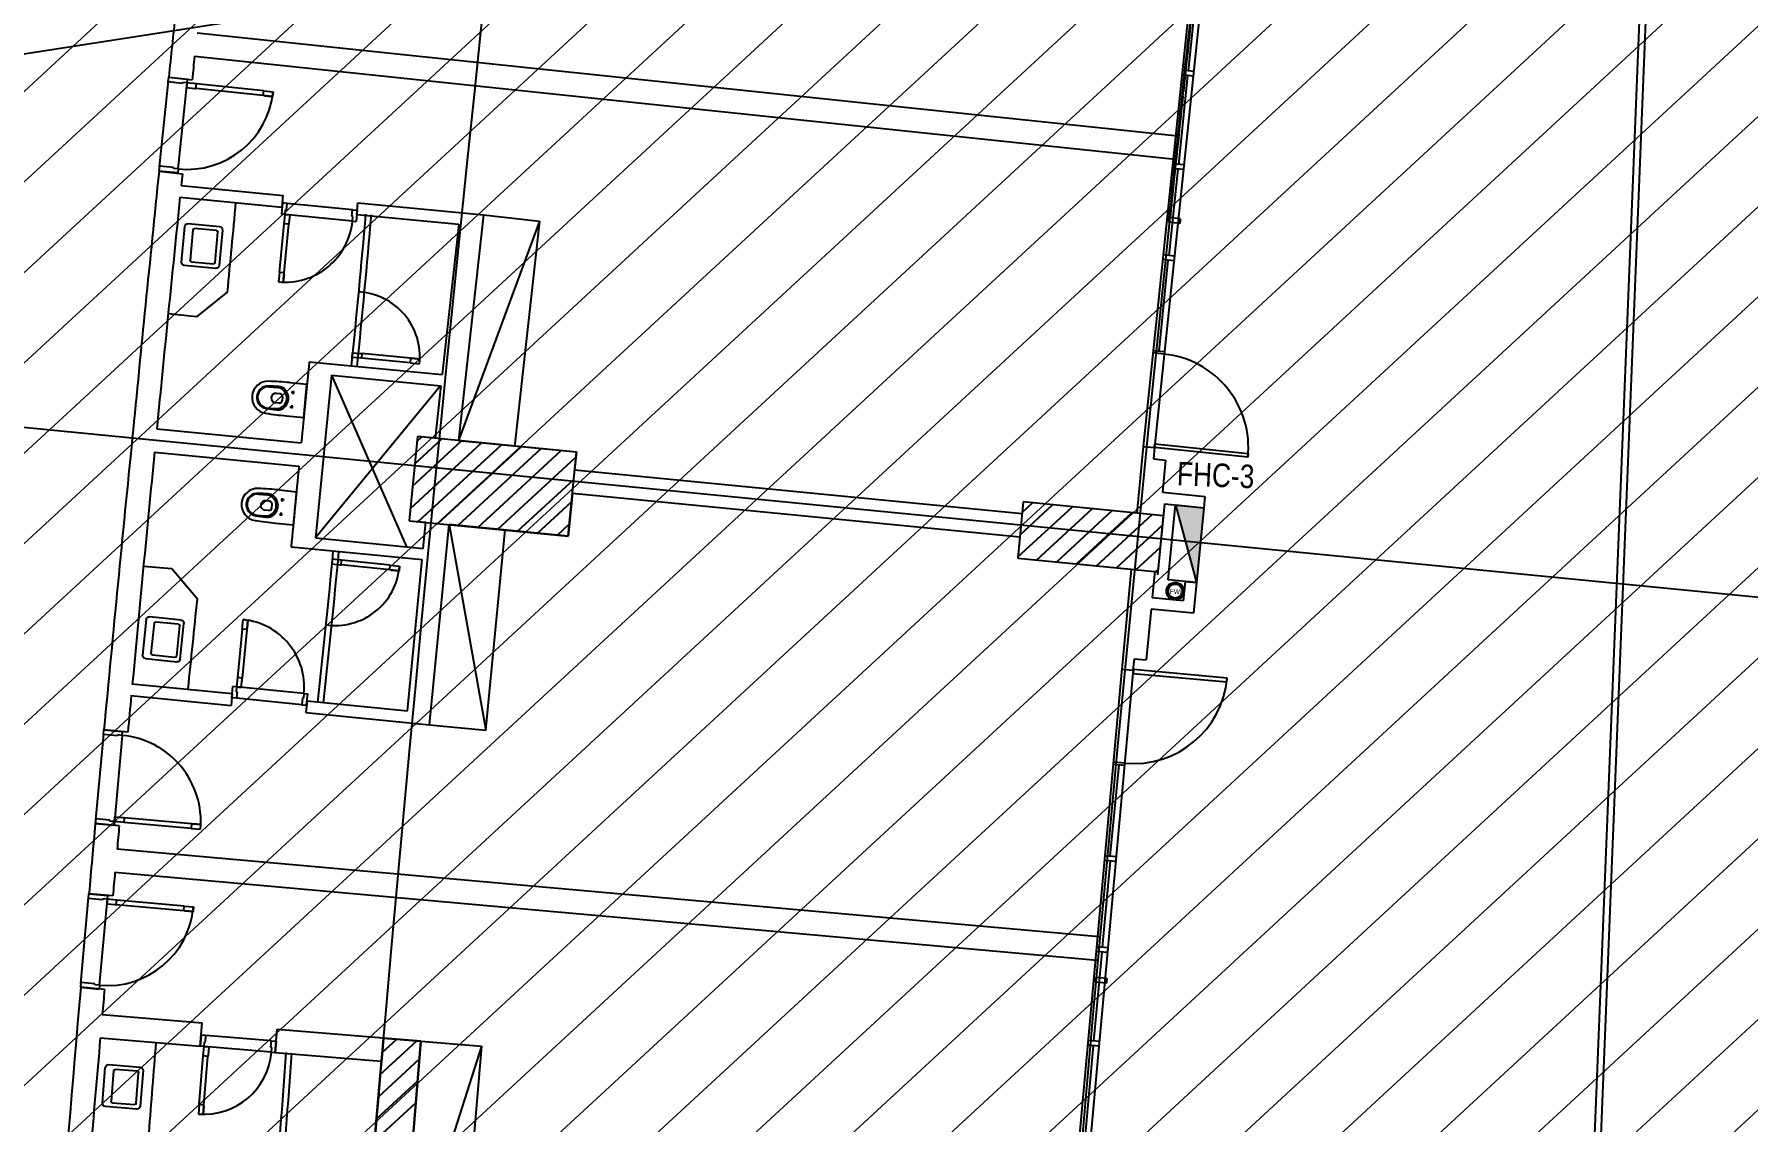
# Model space of a CAD drawing. Extents: x -678889171 to 586587, y -792238163 to 335485.
# Drawn here: x -678719034 to -678700801, y -791996453 to -791984881 of the extents above; entities that cross this region are included whole.
import ezdxf
from ezdxf.enums import TextEntityAlignment as Align

# ---------------------------------------------------------------- set-up
doc = ezdxf.new("R2010")
doc.units = 0
doc.header["$MEASUREMENT"] = 0
for name, color, linetype in [('A-FLOR-PATT', 252, 'Continuous'), ('A-SITE-PATT', 252, 'Continuous'), ('A-WALL', 252, 'Continuous')]:
    doc.layers.add(name, color=color, linetype=linetype)
doc.layers.add('BASEMENT3 LAYOUT$0$HATCH2', color=252, linetype='Continuous', lineweight=15)
doc.styles.add('Ground floor Towers$0$$Bas01-Rname$0$EN-SC', font='swissc.ttf')
doc.styles.add('Ground floor Towers$0$$Bas01-Rname$0$EN-SCL', font='swisscl.ttf')
doc.styles.add('Ground floor Towers$0$04-Ground Floor$0$V2-lower ground$0$LEVEL  FOR LICENSE LOWER GR$0$$LG- LEVEL$0$AR-SR', font='sarb.shx')
doc.styles.add('MtXpl_Arial_Unicode_', font='ARIALUNI.ttf')

# ---------------------------------------------------------------- blocks, each defined once
blk = doc.blocks.new('A$C61C61320')
at = {"layer": 'BASEMENT3 LAYOUT$0$HATCH2'}
h = blk.add_hatch(dxfattribs=at)
h.set_pattern_fill('JIS_WOOD', color=256, scale=1000, style=0)
h.set_pattern_definition([(45, (-845211.5632561638, -471074.8112416068), (-499.9999991609842, 499.9999991609843), [])])
edge = h.paths.add_edge_path()
edge.add_line((-87728.88771757309, -14436.92520058164), (11085.99286301623, -14077.61977391216))
edge.add_line((11085.9928630162, -14077.61977391216), (11086.00013759563, -61296.12011963065))
edge.add_line((11086.00013759569, -61296.12011963065), (-23868.16462742418, -60220.57708285929))
edge.add_line((-23868.16462742421, -60220.57708285929), (-23388.15647815715, -47455.2645226442))
edge.add_arc((-38984.06513334403, -44366.02445463254), 15898.9235792472, 348.7958745272753, 525.9866040010601)
edge.add_line((-54409.82303213701, -40516.12001080933), (-55179.78612954497, -49076.3717473704))
edge.add_line((-55179.78612954495, -49076.3717473704), (-87616.00626249687, -47227.09333388295))
edge.add_line((-87616.00626249681, -47227.09333388295), (-87728.88771757303, -14436.92520058164))
blk = doc.blocks.new('GR')
at = {"layer": 'A-FLOR-PATT', "extrusion": (-1.562133881618121e-08, -2.739303837544048e-07, 0.9999999999999625)}
blk.add_hatch(color=256, dxfattribs=at).paths.add_polyline_path([(89425.00038474516, 197196.9256807573), (89470.57382713651, 197995.6265392448), (89171.06100520371, 198012.7165801415)])
at = {"layer": 'A-FLOR-PATT'}
for p, q in [((93925.82694351109, 253468.0982075394), (94085.65867057705, 3693.56110051967)), ((93867.77980905012, 253253.876272934), (93986.20065903949, 3755.128903121513)), ((121701.7436264968, 211239.8954150328), (49525, 196905)), ((89181.55919821959, 204607.9343172758), (88801.13790772215, 198620.0064919144)), ((89301.3177547268, 204600.3258914658), (88920.89646422936, 198612.3980661045)), ((89176.44983934655, 203581.1924342049), (89116.21646835114, 202633.103861856)), ((78562.06396585974, 202608.3767565929), (89033.29365019014, 201937.9659788333)), ((89113.0462909303, 202583.2044633113), (89052.81291993489, 201635.1158909625)), ((89172.92556918392, 202579.4002504064), (89053.16701267677, 202587.0086762163)), ((89176.09574660473, 202629.299648951), (89056.33719009758, 202636.908074761)), ((78546.0906519942, 202358.8875719694), (89017.3203363246, 201688.4767942097)), ((78219.93655397113, 201167.2920251988, 1.737059053389524e-07), (78278.20950250384, 202085.4446614574, 1.737059053389541e-07)), ((78277.57610088942, 202075.4647414981, 1.737059053389539e-07), (78280.74310896185, 202125.3643412947, 1.73705905338954e-07)), ((78427.27490027942, 202065.9637172808, 1.733091407862583e-07), (78277.57610088942, 202075.4647414981, 1.737059053389539e-07)), ((78280.74310896185, 202125.3643412947), (78530.23234068695, 202109.3910244136)), ((78280.74310896185, 202125.3643412947, 1.73705905338954e-07), (78480.34150814851, 202112.696309005, 1.731768859353599e-07)), ((78419.53495315785, 201154.623992909, 1.731768859353581e-07), (78477.80790169057, 202072.7766291677, 1.731768859353598e-07)), ((78427.9083018939, 202075.9436372401, 1.733091407862583e-07), (78427.27490027942, 202065.9637172808, 1.733091407862583e-07)), ((78477.80790169057, 202072.7766291677, 1.731768859353598e-07), (78427.9083018939, 202075.9436372401, 1.733091407862583e-07)), ((78477.80790169057, 202072.7766291677, 1.729467624947963e-07), (78474.64089361814, 202022.877029371, 1.729467624947963e-07)), ((78477.80790169057, 202072.7766291677, 1.731768859353598e-07), (78480.34150814851, 202112.696309005, 1.731768859353599e-07)), ((78577.60710128391, 202066.4426130228, 1.729467624947963e-07), (78477.80790169057, 202072.7766291677, 1.729467624947963e-07)), ((78574.44009321148, 202016.5430132262, 1.729467624947963e-07), (78577.60710128391, 202066.4426130228, 1.729467624947963e-07)), ((79296.16133835592, 202020.8376967798, 1.710079063806238e-07), (78577.60710128391, 202066.4426130228, 1.729123762335627e-07)), ((78474.64089361814, 202022.877029371, 1.729467624947963e-07), (78561.46619726434, 202017.366435325, 1.729467624947963e-07)), ((78561.46619726434, 202017.366435325, 1.729467624947963e-07), (78574.44009321148, 202016.5430132262, 1.729467624947963e-07)), ((79292.99433028349, 201970.9380969832, 1.710079063806237e-07), (78574.44009321148, 202016.5430132262, 1.729123762335626e-07)), ((79292.99433028349, 201970.9380969832, 1.707433966788267e-07), (79296.16133835592, 202020.8376967798, 1.707433966788267e-07)), ((79392.79352987681, 201964.6040808383, 1.707433966788267e-07), (79292.99433028349, 201970.9380969832, 1.707433966788267e-07)), ((79296.16133835592, 202020.8376967798, 1.707433966788267e-07), (79395.96053794924, 202014.503680635, 1.707433966788267e-07)), ((79392.79352987681, 201964.6040808383, 1.707433966788267e-07), (79305.96822623062, 201970.1146748843, 1.707433966788267e-07)), ((79305.96822623062, 201970.1146748843, 1.707433966788267e-07), (79392.79352987681, 201964.6040808383, 1.707433966788267e-07)), ((79395.96053794924, 202014.503680635, 1.707433966788267e-07), (79392.79352987681, 201964.6040808383, 1.707433966788267e-07)), ((89109.52202076768, 201581.4122795128), (88989.76346426056, 201589.0207053228)), ((89049.64274251406, 201585.2164924178), (88990.99446022906, 200662.0776193413)), ((89112.69219818848, 201631.3116780575), (88992.93364168133, 201638.9201038675)), ((78216.44917280298, 201121.1493209472), (78467.38368479942, 201105.0834713358)), ((78220.56995558568, 201177.2719451581, 1.737059053389522e-07), (78217.40294751326, 201127.3723453614, 1.737059053389521e-07)), ((78217.40294751326, 201127.3723453614, 1.737059053389521e-07), (78417.00134669992, 201114.7043130717, 1.73176885935358e-07)), ((78370.26875497568, 201167.7709209408, 1.733091407862566e-07), (78220.56995558568, 201177.2719451581, 1.737059053389522e-07)), ((78369.6353533612, 201157.7910009814, 1.733091407862566e-07), (78370.26875497568, 201167.7709209408, 1.733091407862566e-07)), ((78419.53495315785, 201154.623992909, 1.731768859353581e-07), (78369.6353533612, 201157.7910009814, 1.733091407862566e-07)), ((78419.53495315785, 201154.623992909, 1.731768859353581e-07), (78417.00134669992, 201114.7043130717, 1.73176885935358e-07)), ((78458.95911726412, 200979.0319030001), (79548.30383898343, 200917.8086583239)), ((89093.75890532692, 201008.1303867609), (88974.01027786537, 201015.8947830421)), ((89096.9378920914, 201058.0292566097), (88977.18927587169, 201065.793652162)), ((113820, 196230), (34175.18813875422, 200776.8610822483)), ((78451.94494851632, 200854.2288524091), (79541.28967023562, 200793.005607733)), ((79543.8147709848, 200837.9347059457), (79537.08116898699, 200718.1237773786)), ((79541.28967023562, 200793.005607733), (79548.30383898343, 200917.8086583239)), ((79593.73599122113, 200835.1290384466), (79543.8147709848, 200837.9347059457)), ((79577.01814517603, 200715.8792433793), (79579.82381267512, 200765.8004636157)), ((79579.82381267512, 200765.8004636157), (79589.8080567224, 200765.2393301158)), ((79589.8080567224, 200765.2393301158), (79593.73599122113, 200835.1290384466)), ((80292.6330745295, 200795.8496934593), (79593.73599122113, 200835.1290384466)), ((80288.70514003077, 200725.9599851285), (80292.63307452948, 200795.8496934593)), ((80292.63307452948, 200795.8496934593), (80342.55429476581, 200793.0440259602)), ((80342.55429476581, 200793.0440259602), (80335.82069276799, 200673.2330973931)), ((80340.0291940166, 200748.1149277471), (80347.04336276441, 200872.917978338)), ((80340.0291940166, 200748.1149277471), (81429.37391573578, 200686.8916830709)), ((80347.04336276441, 200872.917978338), (81687.7907815992, 200797.5654240586)), ((81687.7907815992, 200797.5654240586), (81518.07245894874, 198388.5763379676)), ((82286.3072527253, 200755.3986860917), (81518.07245894874, 198388.5763379677)), ((81687.7907815992, 200797.5654240586), (82286.3072527253, 200755.3986860917)), ((82286.3072527253, 200755.3986860917), (82116.58893007484, 198346.4096000008)), ((79577.01814517603, 200715.8792433793), (79537.08116898699, 200718.1237773786)), ((79542.22786818727, 200096.8561124491), (79571.40681017784, 200616.0368029067)), ((79571.40681017784, 200616.0368029067), (79577.01814517603, 200715.8792433793)), ((79621.32803041415, 200613.2311354076), (79571.40681017784, 200616.0368029067)), ((79577.01814517603, 200715.8792433793), (79626.93936541234, 200713.0735758802)), ((80295.88371657893, 200675.4776313924), (79577.01814517603, 200715.8792433793)), ((79592.14908842358, 200094.05044495), (79621.32803041415, 200613.2311354076)), ((79622.05750396392, 200626.210652669), (79621.32803041415, 200613.2311354076)), ((79626.93936541234, 200713.0735758802), (79622.05750396392, 200626.210652669)), ((80298.68938407802, 200725.3988516287), (80288.70514003077, 200725.9599851285)), ((80295.88371657893, 200675.4776313924), (80298.68938407802, 200725.3988516287)), ((80295.88371657893, 200675.4776313924), (80335.82069276799, 200673.2330973931)), ((81429.37391573578, 200686.8916830709), (81316.29490361123, 199081.8433782097)), ((88981.9068471634, 200612.5541636219), (88926.00582310249, 199639.1399491753)), ((89047.70356106185, 200608.3740078916), (88927.94500455476, 200615.9824337015)), ((89050.87373848265, 200658.2734064363), (88931.11518197556, 200665.8818322462)), ((79542.22786818726, 200096.8561124491), (79536.61653318907, 199997.0136719764)), ((79592.14908842358, 200094.05044495), (79542.22786818726, 200096.8561124491)), ((79586.5377534254, 199994.2080044773), (79592.14908842358, 200094.05044495)), ((79586.5377534254, 199994.2080044773), (79591.41961487381, 200081.0709276885)), ((79591.41961487381, 200081.0709276885), (79586.5377534254, 199994.2080044773)), ((78998.71210852568, 199867.3472852265), (78679.51716329063, 199589.5455228988)), ((79536.61653318907, 199997.0136719764), (79586.5377534254, 199994.2080044773)), ((78679.51716329064, 199589.5455228988), (78380.23491951168, 199610.2964659119)), ((88984.37756849406, 199611.6058389134), (88864.619011987, 199619.2142647234)), ((88985.88510135605, 199635.3357362704), (88866.12654484893, 199642.9441620803)), ((79897.26080599357, 199161.5957926936), (81316.29490361123, 199081.8433782097)), ((80350.87512882768, 199225.2452599885, 3.535453384889565e-08), (80353.4865100284, 199275.1770203042, 3.535453384889565e-08)), ((80450.73864945905, 199220.0224975871, 3.535453384889565e-08), (80350.87512882768, 199225.2452599885, 3.535453384889565e-08)), ((80353.4865100284, 199275.1770203042, 3.535453384889565e-08), (80440.36777297768, 199270.633217015, 3.535453384889565e-08)), ((80440.36777297768, 199270.633217015, 3.535453384889565e-08), (80453.35003065976, 199269.9542579028, 3.535453384889565e-08)), ((80453.35003065976, 199269.9542579028, 3.535453384889565e-08), (80450.73864945905, 199220.0224975871, 3.535453384889565e-08)), ((80970.02895674213, 199192.8641330998, 3.491204040618679e-08), (80450.73864945905, 199220.0224975871, 3.534279331862135e-08)), ((80972.64033794284, 199242.7958934155, 3.491301211365023e-08), (80453.35003065976, 199269.9542579028, 3.534376502608479e-08)), ((80972.64033794284, 199242.7958934155, 3.483017501510511e-08), (80970.02895674213, 199192.8641330998, 3.483017501510511e-08)), ((80970.02895674213, 199192.8641330998, 3.483017501510511e-08), (81069.89247737348, 199187.6413706984, 3.483017501510511e-08)), ((81072.50385857419, 199237.5731310141, 3.483017501510511e-08), (80972.64033794284, 199242.7958934155, 3.483017501510511e-08)), ((81072.50385857419, 199237.5731310141, 3.483017501510511e-08), (80985.6225956249, 199242.1169343033, 3.483017501510511e-08)), ((80985.6225956249, 199242.1169343033, 3.483017501510511e-08), (81072.50385857419, 199237.5731310141, 3.483017501510511e-08)), ((81069.89247737348, 199187.6413706984, 3.483017501510511e-08), (81072.50385857419, 199237.5731310141, 3.483017501510511e-08)), ((79698.64962981913, 198930.1121797438), (79882.61212364424, 198919.9466855801)), ((81302.92095654385, 198962.4056496616), (80041.8018714278, 197289.9253619226)), ((80140.9696300826, 199027.7095235809), (81307.86070653013, 198962.1280263198)), ((80140.96963008262, 199027.7095235809), (81009.69248424814, 197235.5280691033)), ((81307.86070653013, 198962.1280263198), (81268.35726437517, 198401.4144891588)), ((79480.48965417837, 198876.3543453127), (79568.87867438058, 198871.9495874232)), ((79600.62529069078, 198807.4337364187), (79561.59874530853, 198809.5902853492)), ((79628.92436252594, 198775.8242041022), (79626.7615283448, 198736.6839160564)), ((79719.83460361054, 198828.7889707575), (79754.78128936568, 198826.8578688101)), ((79738.27349746184, 198845.2967626613), (79736.34239551438, 198810.3500769062)), ((79863.02523246297, 198565.4874443494), (79882.61212364424, 198919.9466855801)), ((79876.04684534675, 198813.5054154615), (79876.92590139156, 198813.4560108403)), ((79468.15408170914, 198653.1204682712), (79556.4902716306, 198647.7596535446)), ((79595.15199602829, 198708.3848442212), (79556.12545064604, 198710.5413931517)), ((79679.06273863785, 198575.6529385131), (79863.02523246297, 198565.4874443494)), ((79711.2825807004, 198674.025076699), (79746.22926645554, 198672.0939747516)), ((79729.7214745517, 198690.5328686029), (79727.79037260424, 198655.5861828478)), ((79869.31324334886, 198693.6944868944), (79869.9747195471, 198693.6573106743)), ((88801.13790772195, 198620.0064919147), (88760.58324988445, 197909.5070822194)), ((88801.13790772195, 198620.0064919147), (88920.99108885601, 198612.4779520688)), ((88920.99108885601, 198612.4779520688), (88914.14136573594, 198492.4661472121)), ((88920.97172878918, 198613.6180135912), (88923.50795972251, 198653.5375267728)), ((89918.95956480355, 198550.2122404043), (88920.97172878918, 198613.6180135912)), ((88923.50795972251, 198653.5375267728), (89921.49579573692, 198590.1317535859)), ((89921.49579573692, 198590.1317535859), (89918.95956480355, 198550.2122404043)), ((78305.35377995831, 198382.2509912763), (79848.20882479107, 198294.2165122146)), ((81079.24370109677, 198412.1952785667, -6.574195595121094e-08), (81028.74168611263, 197513.6133143132, -6.574195595121094e-08)), ((81079.23517143635, 198412.0435103849), (81028.7416861126, 197513.6133143132)), ((81049.51479723546, 197883.2291207771, -6.574195595121094e-08), (81551.55587371677, 198385.2701972584, -6.574195595121094e-08)), ((81062.88385016435, 198121.1045767327, -6.574195595121094e-08), (81339.15764793077, 198397.3783744991, -6.574195595121094e-08)), ((81076.2529030932, 198358.9800326883, -6.574195595121094e-08), (81126.75942214474, 198409.4865517398, -6.574195595121094e-08)), ((81268.35726437517, 198401.4144891588), (81079.23517143635, 198412.0435103849)), ((82776.52317335855, 198315.4385349493, -6.574195595121094e-08), (81079.24370109677, 198412.1952785667, -6.574195595121094e-08)), ((81518.07245894874, 198388.5763379676), (82776.61412079197, 198317.0385442318)), ((88914.14136573594, 198492.4661472121), (89043.78749862869, 198484.1015385447)), ((89043.78749862869, 198484.1015385447), (89024.21315629684, 198141.1678432911)), ((81036.14574430662, 197645.3536648215, -6.574195595121094e-08), (81763.95409950282, 198373.1620200177, -6.574195595121094e-08)), ((81123.58161262343, 197508.2831301116, -6.574195595121094e-08), (81976.35232528883, 198361.053842777, -6.574195595121094e-08)), ((81336.14173273131, 197496.3368471928, -6.574195595121094e-08), (82188.75055107483, 198348.9456655363, -6.574195595121094e-08)), ((81548.70185283916, 197484.3905642739, -6.574195595121094e-08), (82401.1487768609, 198336.8374882956, -6.574195595121094e-08)), ((81761.26197294702, 197472.444281355, -6.574195595121094e-08), (82613.5470026469, 198324.7293110549, -6.574195595121094e-08)), ((81973.82209305491, 197460.4979984362, -6.574195595121094e-08), (82773.37483025392, 198260.0507356352, -6.574195595121094e-08)), ((82725.52539556733, 197418.2508435216, -6.574195595121094e-08), (82776.52317335855, 198315.4385349493, -6.574195595121094e-08)), ((82776.61412079197, 198317.0385442318), (82765.9746411063, 198127.7303640027)), ((78291.112079514, 198132.6569729817), (79832.72714216204, 198044.6224939196)), ((82186.3822131628, 197448.5517155173, -6.574195595121094e-08), (82759.8443834007, 198022.0138857552, -6.574195595121094e-08)), ((82765.9746411063, 198127.7303640027), (87543.29921478374, 197855.1387932254)), ((89052.03665761255, 198019.390327051), (89008.74350992673, 197260.6529482428)), ((89024.21315629684, 198141.1678432911), (89477.28870534993, 198115.3844518973)), ((89052.03665761255, 198019.390327051), (89470.57080274967, 197995.5726001879)), ((89477.28870534991, 198115.3844518974), (89470.57080274967, 197995.5726001879)), ((82751.94629848527, 197878.1241716254), (82726.09873205614, 197418.2186209207)), ((82751.94629848527, 197878.1241716254), (87529.05751455587, 197605.5447749184)), ((87513.85772656648, 197387.8735562795, -6.574195595121094e-08), (88074.63130253095, 197948.647132244, -6.574195595121094e-08)), ((87550.34172293838, 197978.5628143145, -6.574195595121094e-08), (87516.1616423915, 197379.5371703777, -6.574195595121094e-08)), ((87529.8781386425, 197628.4003713822, -6.574195595121094e-08), (87862.24362633759, 197960.7658590773, -6.574195595121094e-08)), ((87550.34172293835, 197978.5628143145, -6.574195595121094e-08), (87543.29921478374, 197855.1387932254, -6.574195595121094e-08)), ((87545.89855071853, 197868.927186485, -6.574195595121094e-08), (87649.8559501443, 197972.8845859108, -6.574195595121094e-08)), ((89047.90583260244, 197893.1126098308, -6.574195595121094e-08), (87550.34172293838, 197978.5628143145, -6.574195595121094e-08)), ((88760.58324988445, 197909.5070822194, -6.574195595121094e-08), (87550.34172293835, 197978.5628143145, -6.574195595121094e-08)), ((87718.48337424092, 197367.9928009272, -6.574195595121094e-08), (88287.01897872423, 197936.5284054105, -6.574195595121094e-08)), ((87930.87105043438, 197355.8740740939, -6.574195595121094e-08), (88499.40665491756, 197924.4096785772, -6.574195595121094e-08)), ((88143.25872662783, 197343.7553472607, -6.574195595121094e-08), (88711.79433111087, 197912.2909517437, -6.574195595121094e-08)), ((88355.64640282122, 197331.6366204273, -6.574195595121094e-08), (88924.1820073042, 197900.1722249103, -6.574195595121094e-08)), ((89013.72575229782, 197294.0869658809, -6.574195595121094e-08), (89047.90583260244, 197893.1126098308, -6.574195595121094e-08)), ((79415.64741940054, 197731.3909591239), (79504.0163928063, 197726.6008314028)), ((79535.48139223513, 197661.9471656991), (79496.46462128403, 197664.2738655748)), ((79634.0397268781, 197784.1970171943), (79817.95614619901, 197773.2294691492)), ((79654.78268929714, 197682.7823964343), (79689.72062244632, 197680.6989312286)), ((79671.20992326888, 197664.2716972569), (79673.29338847457, 197699.2096304061)), ((79817.95614619901, 197773.2294691492), (79796.82385625552, 197418.8590043504)), ((82398.94233327065, 197436.6054325984, -6.574195595121094e-08), (82746.3139365474, 197783.9770358752, -6.574195595121094e-08)), ((88568.03407901461, 197319.517893594, -6.574195595121094e-08), (89044.2811048035, 197795.7649193829, -6.574195595121094e-08)), ((79402.33857464179, 197508.2129923389), (79490.65054947637, 197502.4670472307)), ((79529.57625656642, 197562.9230808877), (79490.5594856153, 197565.2497807633)), ((79561.30888372775, 197591.0840534107), (79563.64236475813, 197630.2145385378)), ((79645.55591481477, 197528.0572639165), (79680.49384796395, 197525.9737987108)), ((79661.98314878652, 197509.5465647391), (79664.06661399221, 197544.4844978882)), ((81028.74168611263, 197513.6133143132, -6.574195595121094e-08), (82725.52539556733, 197418.2508435216, -6.574195595121094e-08)), ((81028.7416861126, 197513.6133143132), (81205.15613609306, 197503.6984867841)), ((81189.51644708145, 197225.421620469), (81205.15613609306, 197503.6984867841)), ((81334.65992533181, 195352.6906364727), (81454.83954067166, 197491.0456080363)), ((82726.09873205614, 197418.2186209207), (81454.76223727466, 197489.6701492881)), ((81454.82468276608, 197490.7812414365), (81933.71456816781, 195319.0226264832)), ((82611.50245337853, 197424.6591496796, -6.574195595121094e-08), (82732.78348969413, 197545.9401859952, -6.574195595121094e-08)), ((87529.05751455587, 197605.5447749184, -6.574195595121094e-08), (87516.16164239147, 197379.5371703777, -6.574195595121094e-08)), ((88780.42175520808, 197307.3991667607, -6.574195595121094e-08), (89028.26069283218, 197555.2381043848, -6.574195595121094e-08)), ((79612.9074369346, 197429.8265523955), (79796.82385625552, 197418.8590043504)), ((80041.8018714278, 197289.9253619226), (81189.51644708143, 197225.421620469)), ((81933.71456816781, 195319.0226264832), (82053.89418350765, 197457.3775980469)), ((87516.1616423915, 197379.5371703777, -6.574195595121094e-08), (89013.72575229782, 197294.0869658809, -6.574195595121094e-08)), ((87516.16164239147, 197379.5371703777, -6.574195595121094e-08), (88727.03048611725, 197310.4456439244, -6.574195595121094e-08)), ((88727.03048611725, 197310.4456439244), (88668.73625915105, 196244.5899312691)), ((88976.94172201092, 197301.9912273132), (88961.18284468321, 197013.8548148603)), ((88992.80943140147, 197295.2804399274, -6.574195595121094e-08), (89012.24028086079, 197314.7112893867, -6.574195595121094e-08)), ((79784.42023717436, 197184.2013293587), (81182.78284508357, 197105.6106919019)), ((81092.07998715651, 195491.735438309), (81182.78284508355, 197105.6106919018)), ((89305.98261663153, 197203.716770747, -0.0001153931069849015), (89294.28972164844, 196995.1773674342, -0.0001153931069849015)), ((89305.98261663153, 197203.716770747, -0.0003348923888359542), (89425.00038474516, 197196.9256807651, -0.0003348934578399801)), ((89425.78780197524, 197196.8807216103, -0.0001153931069849015), (89407.38363138813, 196868.6476571508, -0.0001153931069849015)), ((80227.28056957941, 197070.1750487318, 3.53545338488956e-08), (80224.15691671653, 197020.2727161932, 3.53545338488956e-08)), ((80224.15691671653, 197020.2727161932, 3.53545338488956e-08), (80310.98697533365, 197014.8375602118, 3.53545338488956e-08)), ((80327.08523465657, 197063.927743006, 3.53545338488956e-08), (80227.28056957941, 197070.1750487318, 3.53545338488956e-08)), ((80310.98697533365, 197014.8375602118, 3.53545338488956e-08), (80323.96158179369, 197014.0254104675, 3.53545338488956e-08)), ((80323.96158179369, 197014.0254104675, 3.53545338488956e-08), (80327.08523465657, 197063.927743006, 3.53545338488956e-08)), ((80842.94584019482, 196981.5394206935, 3.491301211365016e-08), (80323.96158179369, 197014.0254104675, 3.534376502608473e-08)), ((80846.0694930577, 197031.4417532321, 3.491204040618672e-08), (80327.08523465657, 197063.927743006, 3.534279331862129e-08)), ((80842.94584019482, 196981.5394206935, 3.483017501510506e-08), (80846.0694930577, 197031.4417532321, 3.483017501510506e-08)), ((80942.75050527196, 196975.2921149677, 3.483017501510506e-08), (80842.94584019482, 196981.5394206935, 3.483017501510506e-08)), ((80846.0694930577, 197031.4417532321, 3.483017501510506e-08), (80945.87415813484, 197025.1944475063, 3.483017501510506e-08)), ((80942.75050527196, 196975.2921149677, 3.483017501510506e-08), (80855.92044665484, 196980.7272709492, 3.483017501510506e-08)), ((80855.92044665484, 196980.7272709492, 3.483017501510506e-08), (80942.75050527196, 196975.2921149677, 3.483017501510506e-08)), ((80945.87415813484, 197025.1944475063, 3.483017501510506e-08), (80942.75050527196, 196975.2921149677, 3.483017501510506e-08)), ((89294.28972164843, 196995.1773674342, -0.0001727219653783393), (88961.18284468321, 197013.8548148604, -0.0001727219653783393)), ((78525.20003043264, 196899.6641435716), (78225.51029291246, 196913.3215336005)), ((78810.48319249487, 196587.1377452309), (78525.20003043262, 196899.6641435716)), ((88954.62954223885, 196894.0337757867), (88924.99859101178, 196352.2593963939)), ((89407.38363138813, 196868.6476571507, -0.0001727219653783393), (88954.62954223885, 196894.0337757867, -0.0001727219653783393)), ((79301.21717679682, 196290.0515720182), (79306.91385697456, 196389.889179336)), ((79306.91385697456, 196389.889179336), (79356.83266063346, 196387.0408392471)), ((79356.83266063346, 196387.0408392471), (79351.13598045574, 196287.2032319293)), ((79356.83266063346, 196387.0408392471), (79351.87654887883, 196300.1821208806)), ((79351.87654887883, 196300.1821208806), (79356.83266063346, 196387.0408392471)), ((79301.21717679684, 196290.0515720182), (79271.59443987269, 195770.8960139656)), ((79351.13598045574, 196287.2032319293), (79301.21717679682, 196290.0515720182)), ((79351.13598045574, 196287.2032319293), (79321.51324353159, 195768.0476738767)), ((88371.4919512533, 190257.8883766861), (88674.65806920838, 196250.2243406424)), ((88491.33867053242, 190251.825054327), (88794.50478848751, 196244.1610182833)), ((88668.73625915137, 196244.5899312758), (88788.59653951984, 196238.7561929856)), ((88795.14995394598, 196358.5792795416), (88788.59653951984, 196238.7561929856)), ((88794.4407972489, 196242.9404275469), (88792.41977885808, 196202.9915166147)), ((88792.41977885808, 196202.9915166147), (89791.14255857826, 196152.4660559622)), ((89793.16357696905, 196192.4149668943), (88794.4407972489, 196242.9404275469)), ((88795.14995394598, 196358.5792795416), (88924.99859101178, 196352.2593963939)), ((89791.14255857826, 196152.4660559622), (89793.16357696905, 196192.4149668943)), ((78150.00128465507, 195659.6088667305), (79221.69020663456, 195598.4588732306)), ((79219.12670055458, 195553.5319499376), (79225.96271676784, 195673.3370787188)), ((79265.89775969497, 195671.0584066478), (79225.96271676784, 195673.3370787188)), ((79265.89775969497, 195671.0584066478), (79263.04941960612, 195621.1396029888)), ((79271.59443987269, 195770.8960139656), (79265.89775969497, 195671.0584066478)), ((79265.89775969497, 195671.0584066478), (79315.81656335387, 195668.2100665589)), ((79984.72853238317, 195630.0423093682), (79265.89775969497, 195671.0584066478)), ((79321.51324353159, 195768.0476738767), (79271.59443987269, 195770.8960139656)), ((79315.81656335387, 195668.2100665589), (79320.77267510848, 195755.0687849254)), ((79320.77267510848, 195755.0687849254), (79321.51324353159, 195768.0476738767)), ((78142.88043443291, 195534.8118575831), (79214.56935641241, 195473.6618640832)), ((79221.69020663456, 195598.4588732306), (79214.56935641241, 195473.6618640832)), ((79269.0455042135, 195550.6836098487), (79219.12670055458, 195553.5319499376)), ((79263.04941960612, 195621.1396029888), (79273.0331803379, 195620.5699349711)), ((79273.0331803379, 195620.5699349711), (79269.0455042135, 195550.6836098487)), ((79967.90875543814, 195510.8068486047), (79269.0455042135, 195550.6836098487)), ((79971.89643156253, 195580.693173727), (79967.90875543813, 195510.8068486047)), ((79967.90875543813, 195510.8068486047), (80017.82755909704, 195507.9585085158)), ((79981.88019229431, 195580.1235057093), (79971.89643156253, 195580.693173727)), ((79984.72853238317, 195630.0423093682), (79981.88019229431, 195580.1235057093)), ((79984.72853238317, 195630.0423093682), (80024.6635753103, 195627.7636372971)), ((80020.39106517701, 195552.8854318089), (80013.27021495486, 195428.0884226614)), ((80017.82755909704, 195507.9585085158), (80024.6635753103, 195627.7636372971)), ((80020.39106517701, 195552.8854318089), (81092.07998715651, 195491.735438309)), ((80013.27021495486, 195428.0884226614), (81334.65992533181, 195352.6906364727)), ((81334.65992533181, 195352.6906364727), (81933.71456816781, 195319.0226264832)), ((77870.22570298458, 195116.9139519557, 1.808275305260446e-07), (77824.18258514098, 194198.0668312121, 1.808275305260454e-07)), ((77869.72523431243, 195106.9264832519, 1.808275305260445e-07), (77872.2275776735, 195156.8638267706, 1.808275305260444e-07)), ((78019.53726486844, 195099.4194531688, 1.804307659733489e-07), (77869.72523431243, 195106.9264832519, 1.808275305260445e-07)), ((78128.57095299126, 195144.4368999645), (77870.83881700049, 195156.9917841062)), ((77872.2275776735, 195156.8638267706, 1.808275305260444e-07), (78071.97695174818, 195146.8544533263, 1.802985111224503e-07)), ((78020.03773354065, 195109.4069218725, 1.804307659733489e-07), (78019.53726486844, 195099.4194531688, 1.804307659733489e-07)), ((78069.97507705932, 195106.9045785114, 1.802985111224503e-07), (78020.03773354065, 195109.4069218725, 1.804307659733489e-07)), ((78069.97507705932, 195106.9045785114, 1.802985111224503e-07), (78023.93195921573, 194188.0574577679, 1.802985111224511e-07)), ((78069.97507705932, 195106.9045785114, 1.802985111224503e-07), (78071.97695174818, 195146.8544533263, 1.802985111224503e-07)), ((88742.71391000354, 195220.4702911074), (88622.86719072456, 195226.5336134665)), ((88743.9154038988, 195244.2176508832), (88624.06868461985, 195250.2809732423)), ((88627.6042643071, 194250.0469552743), (88682.79055036404, 195223.501952287)), ((77824.68305381326, 194208.0542999159, 1.808275305260452e-07), (77822.1807104522, 194158.1169563972, 1.808275305260453e-07)), ((77974.49508436928, 194200.5472698327, 1.804307659733497e-07), (77824.68305381326, 194208.0542999159, 1.808275305260452e-07)), ((77973.99461569705, 194190.559801129, 1.804307659733497e-07), (77974.49508436928, 194200.5472698327, 1.804307659733497e-07)), ((78023.93195921573, 194188.0574577679, 1.802985111224511e-07), (77973.99461569705, 194190.559801129, 1.804307659733497e-07)), ((78023.93195921573, 194188.0574577679, 1.802985111224511e-07), (78021.93008452687, 194148.1075829529, 1.802985111224512e-07)), ((78023.93195921573, 194188.0574577679, 1.800683876818876e-07), (78026.4343025768, 194237.9948012865, 1.800683876818876e-07)), ((78123.80664625307, 194183.0527710457, 1.800683876818876e-07), (78023.93195921573, 194188.0574577679, 1.800683876818876e-07)), ((78026.4343025768, 194237.9948012865, 1.800683876818876e-07), (78113.32528029928, 194233.6407238383, 1.800683876818876e-07)), ((78113.32528029928, 194233.6407238383, 1.800683876818876e-07), (78126.30898961413, 194232.9901145644, 1.800683876818876e-07)), ((78126.30898961413, 194232.9901145644, 1.800683876818876e-07), (78123.80664625307, 194183.0527710457, 1.800683876818876e-07)), ((78845.406736283, 194196.9563701651, 1.781295315677151e-07), (78126.30898961413, 194232.9901145644, 1.80034001420654e-07)), ((78845.406736283, 194196.9563701651, 1.77865021865918e-07), (78842.90439292193, 194147.0190266464, 1.77865021865918e-07)), ((78945.28142332034, 194191.951683443, 1.77865021865918e-07), (78845.406736283, 194196.9563701651, 1.77865021865918e-07)), ((78945.28142332034, 194191.951683443, 1.77865021865918e-07), (78858.39044559785, 194196.3057608912, 1.77865021865918e-07)), ((78858.39044559785, 194196.3057608912, 1.77865021865918e-07), (78945.28142332034, 194191.951683443, 1.77865021865918e-07)), ((78942.77907995928, 194142.0143399243, 1.77865021865918e-07), (78945.28142332034, 194191.951683443, 1.77865021865918e-07)), ((88690.92303151952, 194196.7795639315), (88571.07631224053, 194202.8428862907)), ((88693.44941583581, 194246.7156969645), (88573.60269655683, 194252.7790193236)), ((88584.26156202855, 193275.9927640012), (88630.99967187998, 194199.8112251111)), ((78077.52146650152, 194145.678563348), (77822.18071045214, 194158.1169563972)), ((77822.1807104522, 194158.1169563972, 1.808275305260453e-07), (78021.93008452687, 194148.1075829529, 1.802985111224512e-07)), ((78842.90439292193, 194147.0190266464, 1.781295315677151e-07), (78123.80664625307, 194183.0527710457, 1.80034001420654e-07)), ((78842.90439292193, 194147.0190266464, 1.77865021865918e-07), (78942.77907995928, 194142.0143399243, 1.77865021865918e-07)), ((88545.36799455516, 193385.4627817652), (78064.88300599554, 193895.9977768469)), ((88533.20418880146, 193135.7588734466), (78052.61213831895, 193646.2990838269)), ((77737.92267636918, 192450.1939136398, 1.812447450103049e-07), (77783.23169893966, 193369.0775256784, 1.812447450103037e-07)), ((77782.73920956397, 193359.0896603302, 1.812447450103036e-07), (77785.2016564428, 193409.0289870714, 1.812447450103035e-07)), ((77932.55718978765, 193351.7023196937, 1.80847980457608e-07), (77782.73920956397, 193359.0896603302, 1.812447450103036e-07)), ((77785.2016564428, 193409.0289870714, 1.812447450103035e-07), (77984.95896340771, 193399.1791995561, 1.807157256067094e-07)), ((78040.31094312528, 193396.6018681486), (77785.2040423, 193409.0288694277)), ((77933.04967916342, 193361.6901850419, 1.80847980457608e-07), (77932.55718978765, 193351.7023196937, 1.80847980457608e-07)), ((77982.98900590466, 193359.2277381631, 1.807157256067094e-07), (77933.04967916342, 193361.6901850419, 1.80847980457608e-07)), ((77937.67998333416, 192440.3441261245, 1.807157256067106e-07), (77982.98900590466, 193359.2277381631, 1.807157256067094e-07)), ((77982.98900590466, 193359.2277381631, 1.804856021661461e-07), (77980.52655902582, 193309.2884114219, 1.804856021661461e-07)), ((77980.52655902582, 193309.2884114219, 1.804856021661461e-07), (78067.42098755557, 193305.0037538527, 1.804856021661461e-07)), ((77982.98900590466, 193359.2277381631, 1.807157256067094e-07), (77984.95896340771, 193399.1791995561, 1.807157256067094e-07)), ((78082.8676593871, 193354.3028444054, 1.804856021661461e-07), (77982.98900590466, 193359.2277381631, 1.804856021661461e-07)), ((78067.42098755557, 193305.0037538527, 1.804856021661461e-07), (78080.40521250828, 193304.3635176642, 1.804856021661461e-07)), ((78080.40521250828, 193304.3635176642, 1.804856021661461e-07), (78082.8676593871, 193354.3028444054, 1.804856021661461e-07)), ((78799.531517582, 193268.904282609, 1.785467460519735e-07), (78080.40521250828, 193304.3635176642, 1.804512159049124e-07)), ((78801.99396446082, 193318.8436093503, 1.785467460519735e-07), (78082.8676593871, 193354.3028444054, 1.804512159049124e-07)), ((78799.531517582, 193268.9042826091, 1.782822363501765e-07), (78801.99396446082, 193318.8436093503, 1.782822363501765e-07)), ((78801.99396446082, 193318.8436093503, 1.782822363501765e-07), (78901.87261794329, 193313.9187155926, 1.782822363501765e-07)), ((78901.87261794329, 193313.9187155926, 1.782822363501765e-07), (78899.41017106446, 193263.9793888514, 1.782822363501765e-07)), ((88644.18492166811, 193272.9611028216), (88524.33820238907, 193279.0244251807)), ((78899.41017106446, 193263.9793888514, 1.782822363501765e-07), (78799.531517582, 193268.9042826091, 1.782822363501765e-07)), ((78899.41017106446, 193263.9793888514, 1.782822363501765e-07), (78812.51574253471, 193268.2640464205, 1.782822363501765e-07)), ((78812.51574253471, 193268.2640464205, 1.782822363501765e-07), (78899.41017106446, 193263.9793888514, 1.782822363501765e-07)), ((88641.65853735182, 193223.0249697886), (88521.81181807278, 193229.0882921477)), ((88533.73387570269, 192277.2701033418), (88581.73517771225, 193226.0566309682)), ((88644.2931499401, 192948.2943522595), (88524.4385650944, 192954.201586494)), ((88641.88802964822, 192898.352200069), (88522.03343355081, 192904.259434858)), ((77738.41516574501, 192460.181778988, 1.812447450103047e-07), (77735.95271886619, 192410.2424522468, 1.812447450103047e-07)), ((77735.95271886619, 192410.2424522468, 1.812447450103047e-07), (77935.7100258311, 192400.3926647315, 1.807157256067106e-07)), ((77992.12928732252, 192397.7631660342), (77736.54881928525, 192410.2132361536)), ((77888.2331459687, 192452.7944383515, 1.808479804576091e-07), (77738.41516574501, 192460.181778988, 1.812447450103047e-07)), ((77887.74065659294, 192442.8065730033, 1.808479804576091e-07), (77888.2331459687, 192452.7944383515, 1.808479804576091e-07)), ((77937.67998333416, 192440.3441261245, 1.807157256067106e-07), (77887.74065659294, 192442.8065730033, 1.808479804576091e-07)), ((77937.67998333416, 192440.3441261245, 1.807157256067106e-07), (77935.7100258311, 192400.3926647315, 1.807157256067106e-07)), ((88591.13085102598, 192224.3023091292), (88471.28413174691, 192230.3656314883)), ((88593.65723534225, 192274.2384421622), (88473.81051606321, 192280.3017645213)), ((88483.20618937686, 191278.5474426824), (88531.20749138642, 192227.3339703088)), ((77979.48702383644, 192129.8963775074), (79045.33680985992, 192084.8156944231)), ((79034.77237221408, 191835.0390088474), (79045.33680985992, 192084.8156944231)), ((79834.05776606788, 191801.2328083801), (79844.62220371372, 192051.0094939559)), ((79844.62220371372, 192051.0094939559), (80976.84011070663, 192003.1217359277)), ((80738.55702435918, 186306.6799282454, -6.574195595121094e-08), (80979.42620268496, 192001.588359374, -6.574195595121094e-08)), ((80972.1692726009, 191846.760804473, -6.574195595121094e-08), (81120.96316866297, 191995.554700535, -6.574195595121094e-08)), ((81379.06759462223, 191984.5518219549, -6.574195595121094e-08), (80979.42620268508, 192001.588359374, -6.574195595121094e-08)), ((80979.42620268496, 192001.588359374, -6.574195595121094e-08), (81379.07323602785, 191984.6852036176, -6.574195595121094e-08)), ((77967.80704412572, 191880.1668743761), (79034.77237221408, 191835.0390088474)), ((79039.843755425, 191954.9361124309), (79034.7721794593, 191835.0433306749)), ((79074.73644004465, 191833.352805353), (79034.7721794593, 191835.0433306749)), ((79089.79908115671, 191952.8229557785), (79039.843755425, 191954.9361124309)), ((79070.51012673989, 191733.4421538896), (79074.73644004465, 191833.352805353)), ((79074.73644004465, 191833.352805353), (79076.84959669704, 191883.3081310847)), ((79074.73644004465, 191833.352805353), (79124.69176577636, 191831.2396487006)), ((79794.09313058117, 191802.9233495587), (79074.73644004465, 191833.352805353)), ((79076.84959669704, 191883.3081310847), (79086.84066184338, 191882.8854997542)), ((79086.84066184338, 191882.8854997542), (79089.79908115671, 191952.8229557785)), ((79789.17364140053, 191923.2387626452), (79089.79908115671, 191952.8229557785)), ((79124.69176577636, 191831.2396487006), (79121.01487320122, 191744.3173819274)), ((79786.21522208721, 191853.3013066209), (79789.17364140053, 191923.2387626452)), ((79796.20628723354, 191852.8786752904), (79786.21522208721, 191853.3013066209)), ((79789.17364140053, 191923.2387626452), (79839.12896713223, 191921.1256059928)), ((79794.09313058117, 191802.9233495587), (79796.20628723354, 191852.8786752904)), ((79839.12896713223, 191921.1256059928), (79834.05739116653, 191801.2328242368)), ((80961.208614578, 191611.2937434234, -6.574195595121094e-08), (81336.29027164378, 191986.3754004892, -6.574195595121094e-08)), ((81226.44621188834, 191989.093398432), (81226.64083251, 191992.5562816568)), ((81379.07323602785, 191984.6852036176, -6.574195595121094e-08), (81267.09693588578, 189337.1916348761, -6.574195595121094e-08)), ((81267.09693588581, 189337.1916348761, -6.574195595121094e-08), (81379.06759462223, 191984.5518219549, -6.574195595121094e-08)), ((82025.84096823633, 191957.2318027923), (81308.87013581506, 189361.7314517387)), ((81379.13335066491, 191986.1065143307, -6.574195595120773e-08), (82025.83559280935, 191957.1119080558, -6.093312434491352e-08)), ((82025.83559280935, 191957.1119080558), (81908.26810745301, 189334.8601808777)), ((79048.53329755514, 191213.9067662799), (79070.51012673989, 191733.4421538896)), ((79120.4654524716, 191731.3289972372), (79070.51012673989, 191733.4421538896)), ((79098.48862328686, 191211.7936096275), (79120.4654524716, 191731.3289972372)), ((79121.01487320122, 191744.3173819274), (79120.4654524716, 191731.3289972372)), ((79794.09313058117, 191802.9233495587), (79834.05739116653, 191801.2328242368)), ((79834.05776606788, 191801.2328083801), (80965.15461886174, 191753.3924659349)), ((80950.3439846104, 191375.9227104287, -6.574195595121094e-08), (81371.12241014885, 191796.7011359672, -6.574195595121094e-08)), ((80939.57526015583, 191140.6475829475, -6.574195595121094e-08), (81361.20751164644, 191562.2798344381, -6.574195595121094e-08)), ((80928.90231897659, 190905.4682387416, -6.574195595121094e-08), (81351.29261314403, 191327.8585329091, -6.574195595121094e-08)), ((79048.53329755514, 191213.9067662799), (79044.30698425038, 191113.9961148165)), ((79044.30698425038, 191113.9961148165), (79094.26230998208, 191111.8829581641)), ((79098.48862328684, 191211.7936096275), (79048.53329755514, 191213.9067662799)), ((79094.26230998208, 191111.8829581641), (79098.48862328684, 191211.7936096275)), ((79094.26230998208, 191111.8829581641), (79097.93920255723, 191198.8052249372)), ((79097.93920255723, 191198.8052249372), (79094.26230998208, 191111.8829581641))]:
    blk.add_line(p, q, dxfattribs=at)
at = {"layer": 'A-FLOR-PATT', "extrusion": (-4.228553781011089e-17, 1.608230231642203e-18, -1)}
for p, q in [((78550.9368177026, 200577.2495284097), (78885.73510815401, 200559.2833626865)), ((78495.2987175989, 200166.1282534252), (78515.66037208517, 200545.5663159367)), ((78603.44273572857, 200512.8754808732), (78586.0754421961, 200189.2371334366)), ((78855.43976185331, 200516.1407711031), (78621.08095853729, 200528.7170871093)), ((78853.91407455725, 200174.8642008579), (78871.28136808972, 200498.5025482945)), ((78917.41832062684, 200524.0069170689), (78897.05666614056, 200144.5688545574)), ((78861.78022052301, 200112.8856420845), (78526.9819300716, 200130.8518078077)), ((78601.91704843252, 200171.5989106279), (78836.27585174853, 200159.0225946216))]:
    blk.add_line(p, q, dxfattribs=at)
at = {"layer": 'A-FLOR-PATT', "extrusion": (-1.56213388161812e-08, -2.739303837544047e-07, 0.9999999999999624)}
for p, q in [((89125.48756281237, 197214.0157216619, -0.0003348907676499549), (89171.06100520371, 198012.7165801493, -0.0001153904167948971)), ((89171.06100520371, 198012.7165801493, -0.0001153904167948971), (89470.57382713651, 197995.6265392526, -0.0001153931069849123)), ((89171.06100520371, 198012.7165801493, -0.0001153904167948923), (89425.00038474516, 197196.9256807651, -0.0003348934578399731)), ((89470.57382713651, 197995.6265392526, -0.0001153931069849123), (89425.00038474516, 197196.9256807652, -0.000334893457839984)), ((89425.00038474516, 197196.9256807652, -0.000334893457839984), (89125.48756281237, 197214.0157216619, -0.0003348907676499549))]:
    blk.add_line(p, q, dxfattribs=at)
at = {"layer": 'A-FLOR-PATT', "extrusion": (-4.219153492270418e-17, 3.244609874009413e-18, -1)}
for p, q in [((78646.33465104405, 196358.8951484638), (78311.68139624607, 196379.3860599389)), ((78276.16697961872, 196347.9698256064), (78252.94394661364, 195968.6961368355)), ((78343.892390516, 195991.1196650085), (78363.7002716086, 196314.6178113134)), ((78381.45747992222, 196330.3259284795), (78615.71475828084, 196315.982290447)), ((78631.42287544702, 196298.2250821333), (78611.61499435443, 195974.7269358285)), ((78654.52785237122, 195944.1070430654), (78677.7508853763, 196323.3807318363)), ((78284.36018094589, 195933.1817202081), (78619.01343574387, 195912.690808733)), ((78593.85778604075, 195959.0188186624), (78359.60050768213, 195973.3624566949))]:
    blk.add_line(p, q, dxfattribs=at)
at = {"layer": 'A-FLOR-PATT', "extrusion": (-4.230537709394417e-17, 9.529854707559382e-19, -1)}
for p, q in [((78019.84651638812, 191188.2805629182), (78034.32779408933, 191567.988520238)), ((78069.10919717932, 191600.214403734), (78404.14563010877, 191587.4368057625)), ((78122.60604303947, 191536.661458035), (78110.25436500029, 191212.7929062031)), ((78374.52224763506, 191543.8300812027), (78139.99674458453, 191552.7743997828)), ((78378.28351134376, 191202.5708278258), (78390.63518938294, 191526.4393796577)), ((78436.37151360454, 191552.6554026721), (78421.89023590344, 191172.9474453523)), ((78387.10883281333, 191140.7215618565), (78052.07239988388, 191153.4991598279)), ((78126.36730674817, 191195.402204658), (78360.89280979882, 191186.4578860779))]:
    blk.add_line(p, q, dxfattribs=at)
at = {"layer": 'A-FLOR-PATT'}
for centre, radius in [((79737.30794648812, 198827.8234197838), 7.5), ((79728.75592357798, 198673.0595257253), 7.5), ((79672.25165587172, 197681.7406638315), 7.499999999999994), ((79663.02488138936, 197527.0155313137), 7.499999999999994)]:
    blk.add_circle(centre, radius, dxfattribs=at)
at = {"layer": 'A-FLOR-PATT', "extrusion": (-1.56213388161812e-08, -2.739303837544048e-07, 0.9999999999999624)}
for radius in [93.75000000000001, 75.00000000000003]:
    blk.add_circle((89203.63472623132, 197095.604253529, -0.05536088198868078), radius, dxfattribs=at)
at = {"layer": 'A-FLOR-PATT'}
for centre, radius, start, end in [((687377.2148750997, 163494.3993246956), 622619.9563395467, 169.8833632136182, 188.0029312343603), ((687457.6315433225, 163499.1463224945), 615150.2507543761, 171.0710527946992, 188.0887984813754), ((687457.6315433222, 163499.1463224945), 607150.2507543757, 171.117562181745, 188.0887984813754), ((687457.6315433218, 163499.1463224948), 599650.2507543752, 171.0076615978963, 188.0887984813754), ((168489.0690614211, 197452.8020812715), 79579.20760756102, 175.4325599356376, 176.4264469565541), ((687412.6077169923, 162915.1293722917), 599640.2507543752, 176.0914057552385, 176.2233112454585), ((687457.6315433226, 163499.1463224945), 610400.2507543762, 176.3086787414175, 176.3718904709425), ((687412.6077169923, 162915.1293722917), 599650.2508361607, 176.2232873066195, 176.2280657012913), ((687457.6315433226, 163499.1463224945), 610150.2507543762, 176.3484287969832, 176.3719048935072), ((687412.6077169923, 162915.1293722917), 599650.2507543752, 176.2280781304486, 176.3522914175025), ((687412.6077169923, 162915.1293722917), 599640.2507543752, 176.2280770935058, 176.3522914175025), ((78477.80790169057, 202072.7766291677, 1.731768859353598e-07), 919.9999999997037, 266.3684450241881, 356.3684450233033), ((687457.6315433226, 163499.1463224945), 610400.2507543762, 176.4663451388905, 176.734274728064), ((687457.6315433226, 163499.1463224945), 610150.2507543762, 176.4663982629409, 176.4782609731803), ((687412.6077169918, 162915.1293722815), 599650.2508361607, 176.3523038457452, 176.3570822412507), ((687412.6077169918, 162915.1293722815), 599530.2507543752, 176.3523038457452, 176.3570822412507), ((687457.6315433226, 163499.1463224945), 610150.2507543762, 176.4899991803596, 176.7225366807873), ((-532872.256098452, 232681.7963131481), 612750.250754376, 356.9301860510284, 357.0197929404112), ((-14846.0512281899, 205084.2313463897), 95380.18491854583, 356.4246628666966, 357.3971737441914), ((-14846.0512281899, 205084.2313463897), 95440.18491854583, 356.4248212698725, 357.3971737441914), ((79577.01814517603, 200715.8792433793), 719.9999999997027, 266.783252263081, 356.7832522638666), ((80384.60183837397, 199237.1926318808), 687.0797532929834, 355.8643156722193, 89.72334919134221), ((88920.97173525409, 198613.6180131805), 999.9999999999948, 356.3646781678606, 86.36467816863984), ((687569.1156375012, 163492.7143473235), 608717.7936104124, 176.6407295473671, 176.7225090583815), ((79474.9256988129, 198764.704039995), 171.5000000000012, 90.04529435878656, 263.6289796035178), ((79477.95226439487, 194936.2052362987), 4000.000000000459, 86.83713698113388, 90.04529435876839), ((687569.1156375012, 163492.7143473235), 608466.6699534055, 176.6519704626485, 176.8158738048938), ((79474.92569881293, 198764.704039995), 120.5, 90.04529436167743, 263.6289796008185), ((79474.92569881293, 198764.704039995), 111.7888557810301, 87.1470955193118, 266.5271784433457), ((79477.95226439618, 194936.2052362991), 3949, 88.46145901804425, 90.04529436167743), ((79558.86209797728, 198760.0658392505), 49.59999999999997, 86.83713698136042, 266.8371369813603), ((79563.29088993664, 198759.821110785), 112.2676204798005, 266.5271784433457, 87.1470955193118), ((79581.29552335154, 198783.8176350249), 100, 53.11904008699312, 88.46145901804425), ((79598.97006045011, 198777.4794343429), 30, 356.8371369804819, 86.83713698136042), ((79563.29088993664, 198759.821110785), 130, 300.5552338753132, 53.11904008699312), ((79899.76010406036, 202569.5598819586), 4000.000000000857, 263.6289796035246, 266.8371369811591), ((79899.76010406078, 202569.5598819577), 3949, 263.6289796008185, 265.2128149375172), ((79578.54195239622, 198733.9869261868), 100, 265.2128149375172, 300.5552338753132), ((79596.80722626897, 198738.3391462971), 30, 266.8371369813603, 356.8371369804819), ((506677.1013617967, 172613.419496767), 429395.7579616944, 176.5742855680288, 176.990566089957), ((687457.6315433226, 163499.1463224945), 610150.2507543762, 176.7460127753407, 176.9786212970232), ((687569.1156375012, 163492.7143473235), 608717.7936104124, 176.7460403977465, 176.8271553923809), ((79409.59667665728, 197619.7659763061), 171.4999999999911, 89.79546090600964, 263.3791461507357), ((79409.5966766573, 197619.7659763061), 120.4999999999999, 89.79546090890375, 263.3791461476951), ((79409.5966766573, 197619.7659763061), 111.78885578103, 86.89726206648724, 266.2773449899949), ((79395.9294176558, 193791.2903715736), 3948.999999999997, 88.21162557198336, 89.79546090890375), ((79395.92941765526, 193791.290371573), 4000.000000000664, 86.58730352836645, 89.79546090600095), ((79493.51205344967, 197614.761823169), 49.59999999999993, 86.58730352822326, 266.5873035282232), ((79497.93973619166, 197614.4977857145), 112.2676204798004, 266.2773449899949, 86.89726206648724), ((79516.04883294835, 197638.4155743802), 99.99999999999993, 52.86920663477633, 88.21162557198336), ((79533.69556491596, 197632.0003658569), 29.99999999999998, 356.5873035282233, 86.58730352822326), ((79497.93973619166, 197614.4977857145), 129.9999999999999, 300.3054004226061, 52.86920663477633), ((79851.0177461569, 201422.7331980162), 3948.999999999997, 263.3791461476951, 264.9629814913354), ((79513.07800622197, 197588.5973459405), 99.99999999999993, 264.9629814913354, 300.3054004226061), ((79531.36208388559, 197592.8698807298), 29.99999999999998, 266.5873035282232, 356.5873035282233), ((79851.01774615534, 201422.7331980169), 4000.000000000568, 263.3791461507621, 266.5873035283967), ((-15014.34461036541, 202151.0547823), 95380.18491854583, 356.0272667625913, 356.9997776436411), ((-15014.34461036541, 202151.0547823), 95440.18491854583, 356.0272667625913, 356.9996192382588), ((80259.41728066347, 197054.4441100233), 687.0797532929839, 263.7010913188908, 357.5601248373754), ((-532793.1105789996, 234055.9766029144), 612750.250754376, 356.4046475662618, 356.4942544551619), ((79265.89775969497, 195671.0584066478), 719.9999999997044, 356.7342747276305, 86.73427472841539), ((88794.44080371858, 196242.9404272196), 999.9999999999949, 267.1038712872763, 357.1038712872763), ((687457.6315433226, 163499.1463224945), 610150.2507543762, 176.99035945617, 177.0270348126944), ((78023.93195921573, 194188.0574577679, 1.802985111224511e-07), 919.9999999997044, 357.131327357118, 87.13132735711805), ((506677.1013617967, 172613.419496767), 429395.7579616944, 177.1240080107176, 177.2240831705578), ((687457.6315433226, 163499.1463224945), 610150.2507543762, 177.1209450350969, 177.1444211516712), ((687457.6315433226, 163499.1463224945), 610150.2507543762, 177.1678972570411, 177.1913733551479), ((687457.6315433226, 163499.1463224945), 608466.6699534055, 177.1442364903471, 177.1444211516712), ((77982.98900590466, 193359.2277381631, 1.807157256067094e-07), 919.9999999997044, 267.1771018094616, 357.1771018094616), ((687479.3310420753, 164084.4941462931), 599650.2508361606, 177.2404837565367, 177.2452621494441), ((687479.3310420753, 164084.4941462931), 599530.2507543751, 177.2404837565367, 177.2452621494441), ((506677.1013617967, 172613.419496767), 429395.7579616944, 177.3575168311091, 178.1748938529179), ((687457.6315433226, 163499.1463224945), 610150.2507543762, 177.2852777537692, 177.3104596171767), ((687460.2176353616, 163497.6129459105, -6.574195595121094e-08), 607150.2507544381, 177.3091372241926, 177.8470389086179), ((687457.6315433226, 163499.1463224945), 610150.2507543762, 177.3339359458626, 177.5667239100955), ((-533778.0523960808, 214229.2579166518), 612750.250754376, 357.8177993045211, 357.9074061935174), ((79074.73644004465, 191833.352805353), 719.9999999997044, 267.5777793984128, 357.5777793983776), ((-15386.49001503524, 194659.8282744857), 95380.18491854583, 357.3122761166588, 358.2847869970151), ((-15386.49001503524, 194659.8282744857), 95440.18491854583, 357.3124345225078, 358.2847869970151)]:
    blk.add_arc(centre, radius, start, end, dxfattribs=at)
at = {"layer": 'A-FLOR-PATT', "extrusion": (-4.228553781011089e-17, 1.608230231642203e-18, -1)}
for centre, radius, start, end in [((-78549.1402011303, 200543.7696993644), 33.52799999999999, 3.071697503398762, 93.07169750339874), ((-78620.1826502512, 200511.977172587), 16.764, 3.071697503398762, 93.07169750339874), ((-78854.5414535671, 200499.4008565807), 16.764, 93.07169750339874, 183.0716975033988), ((-78883.9384915817, 200525.8035336413), 33.52799999999999, 93.07169750339874, 183.0716975033988), ((-78528.77854664403, 200164.3316368529), 33.52799999999999, 273.0716975033988, 3.071697503398762), ((-78602.81535671873, 200188.3388251504), 16.764, 273.0716975033988, 3.071697503398762), ((-78837.17416003463, 200175.7625091441), 16.764, 183.0716975033988, 273.0716975033988), ((-78863.57683709543, 200146.3654711298), 33.52799999999999, 183.0716975033988, 273.0716975033988)]:
    blk.add_arc(centre, radius, start, end, dxfattribs=at)
at = {"layer": 'A-FLOR-PATT', "extrusion": (-1.56213388161812e-08, -2.739303837544048e-07, 0.9999999999999624)}
for start, end in [(1.431893033587462, 181.4318930335875), (181.4318930335875, 1.431893033587462)]:
    blk.add_arc((89203.6347262313, 197095.604253529, -0.05536088198868078), 84.37499999999766, start, end, dxfattribs=at)
at = {"layer": 'A-FLOR-PATT', "extrusion": (-4.219153492270418e-17, 3.244609874009413e-18, -1)}
for centre, radius, start, end in [((-78309.63230509852, 196345.920734459), 33.52799999999999, 3.503861989020927, 93.50386198569211), ((-78380.43293434847, 196313.5932657396), 16.764, 3.503861989020927, 93.50386198569211), ((-78614.6902127071, 196299.2496277071), 16.764, 93.50386198569211, 183.5038619890209), ((-78644.2855598965, 196325.4298229838), 33.52799999999999, 93.50386198569211, 183.5038619890209), ((-78286.40927209344, 195966.647045688), 33.52799999999999, 273.5038619856921, 3.503861989020927), ((-78360.62505325588, 195990.0951194348), 16.764, 273.5038619856921, 3.503861989020927), ((-78594.8823316145, 195975.7514814022), 16.764, 183.5038619890209, 273.5038619856921), ((-78621.06252689142, 195946.1561342129), 33.52799999999999, 183.5038619890209, 273.5038619856921)]:
    blk.add_arc(centre, radius, start, end, dxfattribs=at)
at = {"layer": 'A-FLOR-PATT', "extrusion": (-4.230537709394417e-17, 9.529854707559382e-19, -1)}
for centre, radius, start, end in [((-78067.83143738226, 191566.7107604408), 33.52800000000002, 2.184084250074501, 92.1840842498203), ((-78139.35786468594, 191536.0225781364), 16.76400000000001, 2.184084250074501, 92.1840842498203), ((-78373.88336773647, 191527.0782595563), 16.76400000000001, 92.1840842498203, 182.1840842500745), ((-78402.8678703116, 191553.9331624693), 33.52800000000002, 92.1840842498203, 182.1840842500745), ((-78053.35015968105, 191187.002803121), 33.52800000000002, 272.1840842498203, 2.184084250074501), ((-78127.00618664676, 191212.1540263045), 16.76400000000001, 272.1840842498203, 2.184084250074501), ((-78361.5316896973, 191203.2097077244), 16.76400000000001, 182.1840842500745, 272.1840842498203), ((-78388.3865926105, 191174.2252051495), 33.52800000000002, 182.1840842500745, 272.1840842498203)]:
    blk.add_arc(centre, radius, start, end, dxfattribs=at)
at = {"layer": 'A-FLOR-PATT', "style": 'MtXpl_Arial_Unicode_', "width": 0.8}
blk.add_text('FHC-3', height=250, dxfattribs=at).set_placement((89172.89010182979, 198222.520013941))
at = {"layer": 'A-FLOR-PATT', "extrusion": (-1.559384710096397e-08, -2.73410770316652e-07, 0.9999999999999626), "style": 'MtXpl_Arial_Unicode_', "width": 0.8}
blk.add_text('FWR', height=49.99999999999999, rotation=1.431893033599675, dxfattribs=at).set_placement((89146.9297564254, 197064.5431252366, -0.05525603380196292))
at = {"layer": 'A-FLOR-PATT', "style": 'Ground floor Towers$0$04-Ground Floor$0$V2-lower ground$0$LEVEL  FOR LICENSE LOWER GR$0$$LG- LEVEL$0$AR-SR', "flags": 12}
for tag, p in [('L', (30296.07288644527, 72859.53473235783)), ('P', (30237.50458115668, 72203.99769414036))]:
    blk.add_attdef(tag, text='', height=500, dxfattribs=at).set_placement(p, align=Align.RIGHT)
at = {"layer": 'A-FLOR-PATT'}
for tag, p, height, style in [('N', (85492.25876324323, 56633.4995742733), 250, 'Ground floor Towers$0$$Bas01-Rname$0$EN-SC'), ('N', (89389.48149106537, 56633.4995742733), 250, 'Ground floor Towers$0$$Bas01-Rname$0$EN-SC'), ('N', (94597.61363499537, 56633.4995742733), 250, 'Ground floor Towers$0$$Bas01-Rname$0$EN-SC'), ('AN', (85922.66280553787, 56313.08159666645), 200, 'Ground floor Towers$0$$Bas01-Rname$0$EN-SCL'), ('AN', (89819.88553336001, 56313.08159666645), 200, 'Ground floor Towers$0$$Bas01-Rname$0$EN-SCL'), ('AN', (95028.01767729002, 56313.08159666645), 200, 'Ground floor Towers$0$$Bas01-Rname$0$EN-SCL'), ('SN', (85299.47460008037, 56025.08594095582), 200, 'Ground floor Towers$0$$Bas01-Rname$0$EN-SCL'), ('F', (85927.04975899268, 56008.67972904726), 200, 'Ground floor Towers$0$$Bas01-Rname$0$EN-SCL'), ('SN', (89196.69732790251, 56025.08594095582), 200, 'Ground floor Towers$0$$Bas01-Rname$0$EN-SCL'), ('F', (89824.27248681482, 56008.67972904726), 200, 'Ground floor Towers$0$$Bas01-Rname$0$EN-SCL'), ('SN', (94404.82947183252, 56025.08594095582), 200, 'Ground floor Towers$0$$Bas01-Rname$0$EN-SCL'), ('F', (95032.40463074483, 56008.67972904726), 200, 'Ground floor Towers$0$$Bas01-Rname$0$EN-SCL')]:
    blk.add_attdef(tag, p, '', height=height, dxfattribs=dict(at, style=style))
at = {"layer": 'A-FLOR-PATT', "style": 'Ground floor Towers$0$$Bas01-Rname$0$EN-SCL', "width": 0.8}
for p in [(85305.16036184286, 56295.1433535593), (89202.383089665, 56295.1433535593), (94410.51523359501, 56295.1433535593)]:
    blk.add_attdef('FN', p, '', height=250, dxfattribs=at)

msp = doc.modelspace()

# ---------------------------------------------------------------- block references
at = {"layer": 'A-SITE-PATT', "rotation": 357.6731745000001}
msp.add_blockref('A$C61C61320', (-678706236.4347705, -791940527.995869, -212772), dxfattribs=at)

# ---------------------------------------------------------------- next in the draw order: block references
at = {"layer": 'A-WALL', "rotation": 357.6731745000001}
msp.add_blockref('GR', (-678804025.0995113, -792184118.4910543, -212772), dxfattribs=at)

doc.saveas('drawing.dxf')
